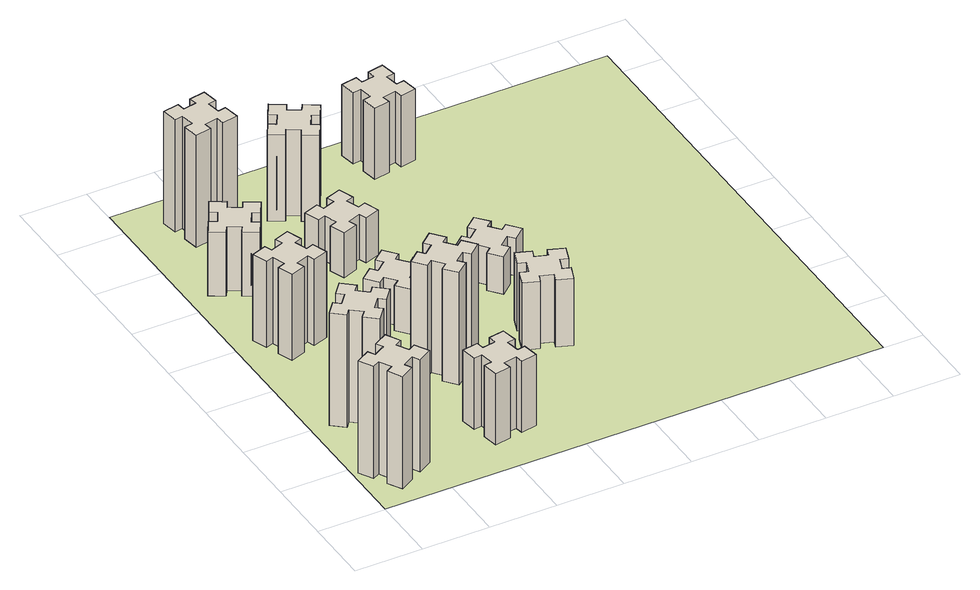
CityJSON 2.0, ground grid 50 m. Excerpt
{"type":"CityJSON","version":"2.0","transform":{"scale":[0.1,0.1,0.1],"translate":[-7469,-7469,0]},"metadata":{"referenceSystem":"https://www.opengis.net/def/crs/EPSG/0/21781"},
"CityObjects":{
"building1":{"type":"Building","attributes":{"class":"1000","function":"1000","usage":"1000","yearOfConstruction":2016,"roofType":"1000","measuredHeight":90,"storeysAboveGround":30,"storeysBelowGround":0},"geometry":[{"type":"Solid","lod":"1","boundaries":[[[[0,1,2,3,4,5,6,7,8,9,10,11,12,13,14,15,16,17,18,19]],[[17,16,20,21]],[[16,15,22,20]],[[15,14,23,22]],[[14,13,24,23]],[[13,12,25,24]],[[12,11,26,25]],[[11,10,27,26]],[[10,9,28,27]],[[9,8,29,28]],[[8,7,30,29]],[[7,6,31,30]],[[6,5,32,31]],[[5,4,33,32]],[[4,3,34,33]],[[3,2,35,34]],[[2,1,36,35]],[[1,0,37,36]],[[0,19,38,37]],[[19,18,39,38]],[[18,17,21,39]],[[24,25,26,27,28,29,30,31,32,33,34,35,36,37,38,39,21,20,22,23]]]]}]},
"building2":{"type":"Building","attributes":{"class":"1000","function":"1000","usage":"1000","yearOfConstruction":2016,"roofType":"1000","measuredHeight":90,"storeysAboveGround":30,"storeysBelowGround":0},"geometry":[{"type":"Solid","lod":"1","boundaries":[[[[40,41,42,43,44,45,46,47,48,49,50,51,52,53,54,55,56,57,58,59]],[[57,56,60,61]],[[56,55,62,60]],[[55,54,63,62]],[[54,53,64,63]],[[53,52,65,64]],[[52,51,66,65]],[[51,50,67,66]],[[50,49,68,67]],[[49,48,69,68]],[[48,47,70,69]],[[47,46,71,70]],[[46,45,72,71]],[[45,44,73,72]],[[44,43,74,73]],[[43,42,75,74]],[[42,41,76,75]],[[41,40,77,76]],[[40,59,78,77]],[[59,58,79,78]],[[58,57,61,79]],[[64,65,66,67,68,69,70,71,72,73,74,75,76,77,78,79,61,60,62,63]]]]}]},
"building3":{"type":"Building","attributes":{"class":"1000","function":"1000","usage":"1000","yearOfConstruction":2016,"roofType":"1000","measuredHeight":69,"storeysAboveGround":30,"storeysBelowGround":0},"geometry":[{"type":"Solid","lod":"1","boundaries":[[[[80,81,82,83,84,85,86,87,88,89,90,91,92,93,94,95,96,97,98,99]],[[97,96,100,101]],[[96,95,102,100]],[[95,94,103,102]],[[94,93,104,103]],[[93,92,105,104]],[[92,91,106,105]],[[91,90,107,106]],[[90,89,108,107]],[[89,88,109,108]],[[88,87,110,109]],[[87,86,111,110]],[[86,85,112,111]],[[85,84,113,112]],[[84,83,114,113]],[[83,82,115,114]],[[82,81,116,115]],[[81,80,117,116]],[[80,99,118,117]],[[99,98,119,118]],[[98,97,101,119]],[[104,105,106,107,108,109,110,111,112,113,114,115,116,117,118,119,101,100,102,103]]]]}]},
"building4":{"type":"Building","attributes":{"class":"1000","function":"1000","usage":"1000","yearOfConstruction":2016,"roofType":"1000","measuredHeight":51,"storeysAboveGround":30,"storeysBelowGround":0},"geometry":[{"type":"Solid","lod":"1","boundaries":[[[[120,121,122,123,124,125,126,127,128,129,130,131,132,133,134,135,136,137,138,139]],[[137,136,140,141]],[[136,135,142,140]],[[135,134,143,142]],[[134,133,144,143]],[[133,132,145,144]],[[132,131,146,145]],[[131,130,147,146]],[[130,129,148,147]],[[129,128,149,148]],[[128,127,150,149]],[[127,126,151,150]],[[126,125,152,151]],[[125,124,153,152]],[[124,123,154,153]],[[123,122,155,154]],[[122,121,156,155]],[[121,120,157,156]],[[120,139,158,157]],[[139,138,159,158]],[[138,137,141,159]],[[144,145,146,147,148,149,150,151,152,153,154,155,156,157,158,159,141,140,142,143]]]]}]},
"building5":{"type":"Building","attributes":{"class":"1000","function":"1000","usage":"1000","yearOfConstruction":2016,"roofType":"1000","measuredHeight":57,"storeysAboveGround":30,"storeysBelowGround":0},"geometry":[{"type":"Solid","lod":"1","boundaries":[[[[160,161,162,163,164,165,166,167,168,169,170,171,172,173,174,175,176,177,178,179]],[[177,176,180,181]],[[176,175,182,180]],[[175,174,183,182]],[[174,173,184,183]],[[173,172,185,184]],[[172,171,186,185]],[[171,170,187,186]],[[170,169,188,187]],[[169,168,189,188]],[[168,167,190,189]],[[167,166,191,190]],[[166,165,192,191]],[[165,164,193,192]],[[164,163,194,193]],[[163,162,195,194]],[[162,161,196,195]],[[161,160,197,196]],[[160,179,198,197]],[[179,178,199,198]],[[178,177,181,199]],[[184,185,186,187,188,189,190,191,192,193,194,195,196,197,198,199,181,180,182,183]]]]}]},
"building6":{"type":"Building","attributes":{"class":"1000","function":"1000","usage":"1000","yearOfConstruction":2016,"roofType":"1000","measuredHeight":90,"storeysAboveGround":30,"storeysBelowGround":0},"geometry":[{"type":"Solid","lod":"1","boundaries":[[[[200,201,202,203,204,205,206,207,208,209,210,211,212,213,214,215,216,217,218,219]],[[217,216,220,221]],[[216,215,222,220]],[[215,214,223,222]],[[214,213,224,223]],[[213,212,225,224]],[[212,211,226,225]],[[211,210,227,226]],[[210,209,228,227]],[[209,208,229,228]],[[208,207,230,229]],[[207,206,231,230]],[[206,205,232,231]],[[205,204,233,232]],[[204,203,234,233]],[[203,202,235,234]],[[202,201,236,235]],[[201,200,237,236]],[[200,219,238,237]],[[219,218,239,238]],[[218,217,221,239]],[[224,225,226,227,228,229,230,231,232,233,234,235,236,237,238,239,221,220,222,223]]]]}]},
"building7":{"type":"Building","attributes":{"class":"1000","function":"1000","usage":"1000","yearOfConstruction":2016,"roofType":"1000","measuredHeight":90,"storeysAboveGround":30,"storeysBelowGround":0},"geometry":[{"type":"Solid","lod":"1","boundaries":[[[[240,241,242,243,244,245,246,247,248,249,250,251,252,253,254,255,256,257,258,259]],[[257,256,260,261]],[[256,255,262,260]],[[255,254,263,262]],[[254,253,264,263]],[[253,252,265,264]],[[252,251,266,265]],[[251,250,267,266]],[[250,249,268,267]],[[249,248,269,268]],[[248,247,270,269]],[[247,246,271,270]],[[246,245,272,271]],[[245,244,273,272]],[[244,243,274,273]],[[243,242,275,274]],[[242,241,276,275]],[[241,240,277,276]],[[240,259,278,277]],[[259,258,279,278]],[[258,257,261,279]],[[264,265,266,267,268,269,270,271,272,273,274,275,276,277,278,279,261,260,262,263]]]]}]},
"building8":{"type":"Building","attributes":{"class":"1000","function":"1000","usage":"1000","yearOfConstruction":2016,"roofType":"1000","measuredHeight":36,"storeysAboveGround":30,"storeysBelowGround":0},"geometry":[{"type":"Solid","lod":"1","boundaries":[[[[280,281,282,283,284,285,286,287,288,289,290,291,292,293,294,295,296,297,298,299]],[[297,296,300,301]],[[296,295,302,300]],[[295,294,303,302]],[[294,293,304,303]],[[293,292,305,304]],[[292,291,306,305]],[[291,290,307,306]],[[290,289,308,307]],[[289,288,309,308]],[[288,287,310,309]],[[287,286,311,310]],[[286,285,312,311]],[[285,284,313,312]],[[284,283,314,313]],[[283,282,315,314]],[[282,281,316,315]],[[281,280,317,316]],[[280,299,318,317]],[[299,298,319,318]],[[298,297,301,319]],[[304,305,306,307,308,309,310,311,312,313,314,315,316,317,318,319,301,300,302,303]]]]}]},
"building9":{"type":"Building","attributes":{"class":"1000","function":"1000","usage":"1000","yearOfConstruction":2016,"roofType":"1000","measuredHeight":36,"storeysAboveGround":30,"storeysBelowGround":0},"geometry":[{"type":"Solid","lod":"1","boundaries":[[[[320,321,322,323,324,325,326,327,328,329,330,331,332,333,334,335,336,337,338,339]],[[337,336,340,341]],[[336,335,342,340]],[[335,334,343,342]],[[334,333,344,343]],[[333,332,345,344]],[[332,331,346,345]],[[331,330,347,346]],[[330,329,348,347]],[[329,328,349,348]],[[328,327,350,349]],[[327,326,351,350]],[[326,325,352,351]],[[325,324,353,352]],[[324,323,354,353]],[[323,322,355,354]],[[322,321,356,355]],[[321,320,357,356]],[[320,339,358,357]],[[339,338,359,358]],[[338,337,341,359]],[[344,345,346,347,348,349,350,351,352,353,354,355,356,357,358,359,341,340,342,343]]]]}]},
"building10":{"type":"Building","attributes":{"class":"1000","function":"1000","usage":"1000","yearOfConstruction":2016,"roofType":"1000","measuredHeight":69,"storeysAboveGround":30,"storeysBelowGround":0},"geometry":[{"type":"Solid","lod":"1","boundaries":[[[[360,361,362,363,364,365,366,367,368,369,370,371,372,373,374,375,376,377,378,379]],[[377,376,380,381]],[[376,375,382,380]],[[375,374,383,382]],[[374,373,384,383]],[[373,372,385,384]],[[372,371,386,385]],[[371,370,387,386]],[[370,369,388,387]],[[369,368,389,388]],[[368,367,390,389]],[[367,366,391,390]],[[366,365,392,391]],[[365,364,393,392]],[[364,363,394,393]],[[363,362,395,394]],[[362,361,396,395]],[[361,360,397,396]],[[360,379,398,397]],[[379,378,399,398]],[[378,377,381,399]],[[384,385,386,387,388,389,390,391,392,393,394,395,396,397,398,399,381,380,382,383]]]]}]},
"building11":{"type":"Building","attributes":{"class":"1000","function":"1000","usage":"1000","yearOfConstruction":2016,"roofType":"1000","measuredHeight":54,"storeysAboveGround":30,"storeysBelowGround":0},"geometry":[{"type":"Solid","lod":"1","boundaries":[[[[400,401,402,403,404,405,406,407,408,409,410,411,412,413,414,415,416,417,418,419]],[[417,416,420,421]],[[416,415,422,420]],[[415,414,423,422]],[[414,413,424,423]],[[413,412,425,424]],[[412,411,426,425]],[[411,410,427,426]],[[410,409,428,427]],[[409,408,429,428]],[[408,407,430,429]],[[407,406,431,430]],[[406,405,432,431]],[[405,404,433,432]],[[404,403,434,433]],[[403,402,435,434]],[[402,401,436,435]],[[401,400,437,436]],[[400,419,438,437]],[[419,418,439,438]],[[418,417,421,439]],[[424,425,426,427,428,429,430,431,432,433,434,435,436,437,438,439,421,420,422,423]]]]}]},
"building12":{"type":"Building","attributes":{"class":"1000","function":"1000","usage":"1000","yearOfConstruction":2016,"roofType":"1000","measuredHeight":30,"storeysAboveGround":30,"storeysBelowGround":0},"geometry":[{"type":"Solid","lod":"1","boundaries":[[[[440,441,442,443,444,445,446,447,448,449,450,451,452,453,454,455,456,457,458,459]],[[457,456,460,461]],[[456,455,462,460]],[[455,454,463,462]],[[454,453,464,463]],[[453,452,465,464]],[[452,451,466,465]],[[451,450,467,466]],[[450,449,468,467]],[[449,448,469,468]],[[448,447,470,469]],[[447,446,471,470]],[[446,445,472,471]],[[445,444,473,472]],[[444,443,474,473]],[[443,442,475,474]],[[442,441,476,475]],[[441,440,477,476]],[[440,459,478,477]],[[459,458,479,478]],[[458,457,461,479]],[[464,465,466,467,468,469,470,471,472,473,474,475,476,477,478,479,461,460,462,463]]]]}]},
"building13":{"type":"Building","attributes":{"class":"1000","function":"1000","usage":"1000","yearOfConstruction":2016,"roofType":"1000","measuredHeight":57,"storeysAboveGround":30,"storeysBelowGround":0},"geometry":[{"type":"Solid","lod":"1","boundaries":[[[[480,481,482,483,484,485,486,487,488,489,490,491,492,493,494,495,496,497,498,499]],[[497,496,500,501]],[[496,495,502,500]],[[495,494,503,502]],[[494,493,504,503]],[[493,492,505,504]],[[492,491,506,505]],[[491,490,507,506]],[[490,489,508,507]],[[489,488,509,508]],[[488,487,510,509]],[[487,486,511,510]],[[486,485,512,511]],[[485,484,513,512]],[[484,483,514,513]],[[483,482,515,514]],[[482,481,516,515]],[[481,480,517,516]],[[480,499,518,517]],[[499,498,519,518]],[[498,497,501,519]],[[504,505,506,507,508,509,510,511,512,513,514,515,516,517,518,519,501,500,502,503]]]]}]},
"landuse1":{"type":"LandUse","attributes":{"name":"plot1","function":"1010"},"geometry":[{"type":"MultiSurface","lod":"1","boundaries":[[[520,521,522,523]]]}]}
},
"vertices":[
[155,364,0],[205,277,0],[153,247,0],[213,143,0],[317,203,0],[287,255,0],[374,305,0],[404,253,0],[508,313,0],[448,417,0],[396,387,0],[346,474,0],[398,504,0],[338,608,0],[234,548,0],[264,496,0],[177,446,0],[147,498,0],[43,438,0],[103,334,0],[177,446,900],[147,498,900],[264,496,900],[234,548,900],[338,608,900],[398,504,900],[346,474,900],[396,387,900],[448,417,900],[508,313,900],[404,253,900],[374,305,900],[287,255,900],[317,203,900],[213,143,900],[153,247,900],[205,277,900],[155,364,900],[103,334,900],[43,438,900],
[484,1067,0],[408,1132,0],[446,1178,0],[354,1255,0],[277,1163,0],[323,1124,0],[259,1048,0],[213,1086,0],[136,994,0],[228,917,0],[266,963,0],[343,899,0],[304,853,0],[396,776,0],[473,868,0],[427,906,0],[492,983,0],[538,944,0],[615,1036,0],[523,1113,0],[492,983,900],[538,944,900],[427,906,900],[473,868,900],[396,776,900],[304,853,900],[343,899,900],[266,963,900],[228,917,900],[136,994,900],[213,1086,900],[259,1048,900],[323,1124,900],[277,1163,900],[354,1255,900],[446,1178,900],[408,1132,900],[484,1067,900],[523,1113,900],[615,1036,900],
[366,1835,0],[460,1869,0],[480,1813,0],[593,1854,0],[552,1967,0],[496,1946,0],[462,2040,0],[518,2060,0],[477,2173,0],[364,2132,0],[385,2076,0],[291,2042,0],[270,2098,0],[157,2057,0],[199,1944,0],[255,1965,0],[289,1871,0],[233,1850,0],[274,1737,0],[387,1779,0],[289,1871,690],[233,1850,690],[255,1965,690],[199,1944,690],[157,2057,690],[270,2098,690],[291,2042,690],[385,2076,690],[364,2132,690],[477,2173,690],[518,2060,690],[462,2040,690],[496,1946,690],[552,1967,690],[593,1854,690],[480,1813,690],[460,1869,690],[366,1835,690],[387,1779,690],[274,1737,690],
[277,2625,0],[364,2575,0],[334,2523,0],[438,2463,0],[498,2567,0],[446,2597,0],[496,2684,0],[548,2654,0],[608,2758,0],[504,2818,0],[474,2766,0],[387,2816,0],[417,2868,0],[313,2928,0],[253,2824,0],[305,2794,0],[255,2707,0],[203,2737,0],[143,2633,0],[247,2573,0],[255,2707,510],[203,2737,510],[305,2794,510],[253,2824,510],[313,2928,510],[417,2868,510],[387,2816,510],[474,2766,510],[504,2818,510],[608,2758,510],[548,2654,510],[496,2684,510],[446,2597,510],[498,2567,510],[438,2463,510],[334,2523,510],[364,2575,510],[277,2625,510],[247,2573,510],[143,2633,510],
[1085,358,0],[1184,376,0],[1194,317,0],[1312,337,0],[1291,456,0],[1232,445,0],[1215,544,0],[1274,554,0],[1253,672,0],[1135,651,0],[1145,592,0],[1047,575,0],[1037,634,0],[918,613,0],[939,495,0],[998,505,0],[1016,407,0],[957,397,0],[977,278,0],[1096,299,0],[1016,407,570],[957,397,570],[998,505,570],[939,495,570],[918,613,570],[1037,634,570],[1047,575,570],[1145,592,570],[1135,651,570],[1253,672,570],[1274,554,570],[1215,544,570],[1232,445,570],[1291,456,570],[1312,337,570],[1194,317,570],[1184,376,570],[1085,358,570],[1096,299,570],[977,278,570],
[592,3305,0],[575,3404,0],[634,3414,0],[613,3532,0],[495,3511,0],[505,3452,0],[407,3435,0],[397,3494,0],[278,3473,0],[299,3355,0],[358,3365,0],[376,3267,0],[317,3257,0],[337,3138,0],[456,3159,0],[445,3218,0],[544,3236,0],[554,3177,0],[672,3197,0],[651,3316,0],[544,3236,900],[554,3177,900],[445,3218,900],[456,3159,900],[337,3138,900],[317,3257,900],[376,3267,900],[358,3365,900],[299,3355,900],[278,3473,900],[397,3494,900],[407,3435,900],[505,3452,900],[495,3511,900],[613,3532,900],[634,3414,900],[575,3404,900],[592,3305,900],[651,3316,900],[672,3197,900],
[1083,1332,0],[1006,1267,0],[968,1313,0],[876,1236,0],[953,1144,0],[999,1183,0],[1063,1106,0],[1017,1068,0],[1094,976,0],[1186,1053,0],[1148,1099,0],[1224,1163,0],[1263,1117,0],[1355,1194,0],[1278,1286,0],[1232,1248,0],[1167,1324,0],[1213,1363,0],[1136,1455,0],[1044,1378,0],[1167,1324,900],[1213,1363,900],[1232,1248,900],[1278,1286,900],[1355,1194,900],[1263,1117,900],[1224,1163,900],[1148,1099,900],[1186,1053,900],[1094,976,900],[1017,1068,900],[1063,1106,900],[999,1183,900],[953,1144,900],[876,1236,900],[968,1313,900],[1006,1267,900],[1083,1332,900],[1044,1378,900],[1136,1455,900],
[1083,1972,0],[1006,1907,0],[968,1953,0],[876,1876,0],[953,1784,0],[999,1823,0],[1063,1746,0],[1017,1708,0],[1094,1616,0],[1186,1693,0],[1148,1739,0],[1224,1803,0],[1263,1757,0],[1355,1834,0],[1278,1926,0],[1232,1888,0],[1167,1964,0],[1213,2003,0],[1136,2095,0],[1044,2018,0],[1167,1964,360],[1213,2003,360],[1232,1888,360],[1278,1926,360],[1355,1834,360],[1263,1757,360],[1224,1803,360],[1148,1739,360],[1186,1693,360],[1094,1616,360],[1017,1708,360],[1063,1746,360],[999,1823,360],[953,1784,360],[876,1876,360],[968,1953,360],[1006,1907,360],[1083,1972,360],[1044,2018,360],[1136,2095,360],
[1125,2716,0],[1031,2682,0],[1010,2738,0],[897,2697,0],[939,2584,0],[995,2605,0],[1029,2511,0],[973,2490,0],[1014,2377,0],[1127,2419,0],[1106,2475,0],[1200,2509,0],[1220,2453,0],[1333,2494,0],[1292,2607,0],[1236,2586,0],[1202,2680,0],[1258,2700,0],[1217,2813,0],[1104,2772,0],[1202,2680,360],[1258,2700,360],[1236,2586,360],[1292,2607,360],[1333,2494,360],[1220,2453,360],[1200,2509,360],[1106,2475,360],[1127,2419,360],[1014,2377,360],[973,2490,360],[1029,2511,360],[995,2605,360],[939,2584,360],[897,2697,360],[1010,2738,360],[1031,2682,360],[1125,2716,360],[1104,2772,360],[1217,2813,360],
[1186,3137,0],[1236,3224,0],[1288,3194,0],[1348,3298,0],[1244,3358,0],[1214,3306,0],[1127,3356,0],[1157,3408,0],[1053,3468,0],[993,3364,0],[1045,3334,0],[995,3247,0],[943,3277,0],[883,3173,0],[987,3113,0],[1017,3165,0],[1104,3115,0],[1074,3063,0],[1178,3003,0],[1238,3107,0],[1104,3115,690],[1074,3063,690],[1017,3165,690],[987,3113,690],[883,3173,690],[943,3277,690],[995,3247,690],[1045,3334,690],[993,3364,690],[1053,3468,690],[1157,3408,690],[1127,3356,690],[1214,3306,690],[1244,3358,690],[1348,3298,690],[1288,3194,690],[1236,3224,690],[1186,3137,690],[1238,3107,690],[1178,3003,690],
[1769,1300,0],[1735,1206,0],[1679,1227,0],[1637,1114,0],[1750,1073,0],[1771,1129,0],[1865,1095,0],[1844,1039,0],[1957,997,0],[1998,1110,0],[1942,1131,0],[1976,1225,0],[2032,1204,0],[2073,1317,0],[1960,1358,0],[1940,1302,0],[1846,1336,0],[1867,1392,0],[1754,1433,0],[1713,1320,0],[1846,1336,540],[1867,1392,540],[1940,1302,540],[1960,1358,540],[2073,1317,540],[2032,1204,540],[1976,1225,540],[1942,1131,540],[1998,1110,540],[1957,997,540],[1844,1039,540],[1865,1095,540],[1771,1129,540],[1750,1073,540],[1637,1114,540],[1679,1227,540],[1735,1206,540],[1769,1300,540],[1713,1320,540],[1754,1433,540],
[1972,1988,0],[1907,2064,0],[1953,2103,0],[1876,2195,0],[1784,2118,0],[1823,2072,0],[1746,2007,0],[1708,2053,0],[1616,1976,0],[1693,1884,0],[1739,1923,0],[1803,1846,0],[1757,1808,0],[1834,1716,0],[1926,1793,0],[1888,1839,0],[1964,1903,0],[2003,1857,0],[2095,1934,0],[2018,2026,0],[1964,1903,300],[2003,1857,300],[1888,1839,300],[1926,1793,300],[1834,1716,300],[1757,1808,300],[1803,1846,300],[1739,1923,300],[1693,1884,300],[1616,1976,300],[1708,2053,300],[1746,2007,300],[1823,2072,300],[1784,2118,300],[1876,2195,300],[1953,2103,300],[1907,2064,300],[1972,1988,300],[2018,2026,300],[2095,1934,300],
[1738,3465,0],[1756,3367,0],[1697,3357,0],[1717,3238,0],[1836,3259,0],[1825,3318,0],[1924,3336,0],[1934,3277,0],[2052,3297,0],[2031,3416,0],[1972,3405,0],[1955,3504,0],[2014,3514,0],[1993,3632,0],[1875,3611,0],[1885,3552,0],[1787,3535,0],[1777,3594,0],[1658,3573,0],[1679,3455,0],[1787,3535,570],[1777,3594,570],[1885,3552,570],[1875,3611,570],[1993,3632,570],[2014,3514,570],[1955,3504,570],[1972,3405,570],[2031,3416,570],[2052,3297,570],[1934,3277,570],[1924,3336,570],[1825,3318,570],[1836,3259,570],[1717,3238,570],[1697,3357,570],[1756,3367,570],[1738,3465,570],[1679,3455,570],[1658,3573,570],
[5,3705,0],[3705,3705,0],[3705,5,0],[5,5,0]
]}
